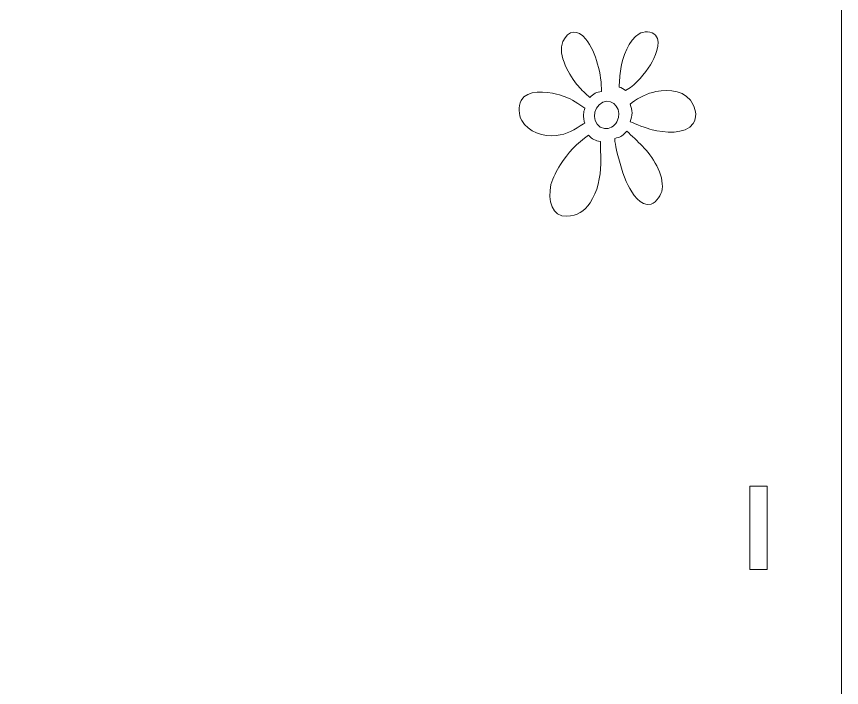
# Model space of a CAD drawing. Header units: centimetres. Extents: x -59 to 59, y -29 to 29.
# Drawn here: x 47.45 to 59.31, y -7 to 2.65 of the extents above; entities that cross this region are included whole.
import ezdxf

# ---------------------------------------------------------------- set-up
doc = ezdxf.new("R2010")
doc.units = ezdxf.units.CM
doc.header["$MEASUREMENT"] = 0
doc.layers.add('Camada 1', color=7, linetype='Continuous')

msp = doc.modelspace()

# ---------------------------------------------------------------- linework, layer by layer
at = {"layer": 'Camada 1', "color": 250, "lineweight": 9}
for points, knots in [([(38.50416, 4.96058), (37.54805, 4.48883), (36.42977, 4.1924), (35.31148, 3.89594), (35.31148, 3.89594), (35.31148, 3.89594), (34.31149, 3.70604), (34.31149, 3.70604), (34.31149, 3.70604), (34.31149, 3.70604), (34.31149, -15.09566), (34.31149, -15.09566), (34.31149, -15.09566), (34.31149, -15.09566), (59.3115, -15.09566), (59.3115, -15.09566), (59.3115, -15.09566), (59.3115, -15.09566), (59.3115, 3.70604), (59.3115, 3.70604), (59.3115, 3.70604), (59.3115, 3.70604), (58.31151, 3.89594), (58.31151, 3.89594), (58.31151, 3.89594), (57.19322, 4.1924), (56.07494, 4.48883), (55.11883, 4.96058), (55.11883, 4.96058), (54.16272, 5.43234), (53.36879, 6.0794), (52.65798, 6.51451), (52.65798, 6.51451), (51.94716, 6.94962), (51.31944, 7.17278), (50.6572, 7.21553), (50.6572, 7.21553), (49.99499, 7.25827), (49.29826, 7.12062), (48.65155, 6.87062), (48.65155, 6.87062), (48.00485, 6.62062), (47.40817, 6.25827), (46.8115, 5.89594), (46.8115, 5.89594), (46.21483, 6.25827), (45.61814, 6.62062), (44.97144, 6.87062), (44.97144, 6.87062), (44.32473, 7.12062), (43.628, 7.25827), (42.96579, 7.21553), (42.96579, 7.21553), (42.30354, 7.17278), (41.67583, 6.94962), (40.96501, 6.51451), (40.96501, 6.51451), (40.2542, 6.0794), (39.46026, 5.43234), (38.50416, 4.96058)], [0, 0, 0, 0, 0.0625, 0.0625, 0.0625, 0.0625, 0.125, 0.125, 0.125, 0.125, 0.1875, 0.1875, 0.1875, 0.1875, 0.25, 0.25, 0.25, 0.25, 0.3125, 0.3125, 0.3125, 0.3125, 0.375, 0.375, 0.375, 0.375, 0.4375, 0.4375, 0.4375, 0.4375, 0.5, 0.5, 0.5, 0.5, 0.5625, 0.5625, 0.5625, 0.5625, 0.625, 0.625, 0.625, 0.625, 0.6875, 0.6875, 0.6875, 0.6875, 0.75, 0.75, 0.75, 0.75, 0.8125, 0.8125, 0.8125, 0.8125, 0.875, 0.875, 0.875, 0.875, 1, 1, 1, 1]), ([(57.99156, -5.30092), (57.99156, -5.30092), (58.24156, -5.30092), (58.24156, -5.30092), (58.24156, -5.30092), (58.24156, -5.30092), (58.24156, -4.10092), (58.24156, -4.10092), (58.24156, -4.10092), (58.24156, -4.10092), (57.99156, -4.10092), (57.99156, -4.10092), (57.99156, -4.10092), (57.99156, -4.10092), (57.99156, -5.30092), (57.99156, -5.30092), (57.99156, -5.30092), (57.99156, -5.30092), (57.99156, -5.30092), (57.99156, -5.30092)], [0, 0, 0, 0, 0.16666667, 0.16666667, 0.16666667, 0.16666667, 0.33333333, 0.33333333, 0.33333333, 0.33333333, 0.5, 0.5, 0.5, 0.5, 0.66666667, 0.66666667, 0.66666667, 0.66666667, 1, 1, 1, 1])]:
    msp.add_open_spline(points, degree=3, knots=knots, dxfattribs=at)
at = {"layer": 'Camada 1', "color": 1, "lineweight": 9}
for points, knots in [([(55.695, 1.48839), (55.74283, 1.53793), (55.79386, 1.56446), (55.86238, 1.57285), (55.86238, 1.57285), (55.86289, 1.80337), (55.78728, 2.141), (55.63824, 2.32311), (55.63824, 2.32311), (55.51835, 2.46961), (55.38558, 2.46222), (55.30707, 2.28873), (55.30707, 2.28873), (55.22279, 2.1025), (55.40754, 1.78782), (55.52446, 1.65222), (55.52446, 1.65222), (55.57474, 1.5939), (55.63644, 1.53792), (55.695, 1.48839)], [0, 0, 0, 0, 0.16666667, 0.16666667, 0.16666667, 0.16666667, 0.33333333, 0.33333333, 0.33333333, 0.33333333, 0.5, 0.5, 0.5, 0.5, 0.66666667, 0.66666667, 0.66666667, 0.66666667, 1, 1, 1, 1]), ([(56.1147, 1.63645), (56.11848, 1.72649), (56.12615, 1.80849), (56.1391, 1.89832), (56.1391, 1.89832), (56.16212, 2.05804), (56.25457, 2.31857), (56.40141, 2.40124), (56.40141, 2.40124), (56.46504, 2.43706), (56.58537, 2.44667), (56.63924, 2.38072), (56.63924, 2.38072), (56.72956, 2.27015), (56.62429, 2.05319), (56.56417, 1.95516), (56.56417, 1.95516), (56.48718, 1.82963), (56.35696, 1.67765), (56.23076, 1.59907), (56.23076, 1.59907), (56.23076, 1.59907), (56.20786, 1.58543), (56.20786, 1.58543), (56.20786, 1.58543), (56.17766, 1.61216), (56.15326, 1.62527), (56.1147, 1.63645)], [0, 0, 0, 0, 0.125, 0.125, 0.125, 0.125, 0.25, 0.25, 0.25, 0.25, 0.375, 0.375, 0.375, 0.375, 0.5, 0.5, 0.5, 0.5, 0.625, 0.625, 0.625, 0.625, 0.75, 0.75, 0.75, 0.75, 1, 1, 1, 1]), ([(55.62287, 1.11822), (55.60651, 1.14045), (55.60129, 1.21316), (55.60353, 1.2444), (55.60353, 1.2444), (55.60571, 1.27498), (55.61231, 1.30264), (55.62267, 1.33134), (55.62267, 1.33134), (55.62267, 1.33134), (55.52203, 1.40038), (55.52203, 1.40038), (55.52203, 1.40038), (55.41753, 1.46939), (55.33545, 1.505), (55.21389, 1.53525), (55.21389, 1.53525), (55.07544, 1.5697), (54.7856, 1.60613), (54.70838, 1.44186), (54.70838, 1.44186), (54.66592, 1.35152), (54.66667, 1.2425), (54.71567, 1.15516), (54.71567, 1.15516), (54.80866, 0.98942), (55.02801, 0.91785), (55.21177, 0.93879), (55.21177, 0.93879), (55.36256, 0.95598), (55.47818, 1.02546), (55.60387, 1.10668), (55.60387, 1.10668), (55.60387, 1.10668), (55.62287, 1.11822), (55.62287, 1.11822)], [0, 0, 0, 0, 0.1, 0.1, 0.1, 0.1, 0.2, 0.2, 0.2, 0.2, 0.3, 0.3, 0.3, 0.3, 0.4, 0.4, 0.4, 0.4, 0.5, 0.5, 0.5, 0.5, 0.6, 0.6, 0.6, 0.6, 0.7, 0.7, 0.7, 0.7, 0.8, 0.8, 0.8, 0.8, 1, 1, 1, 1]), ([(56.27353, 1.13782), (56.35022, 1.10674), (56.50636, 1.04121), (56.58963, 1.02112), (56.58963, 1.02112), (56.75476, 0.98127), (57.07009, 0.94532), (57.18142, 1.11293), (57.18142, 1.11293), (57.23471, 1.19316), (57.21879, 1.29797), (57.18079, 1.3812), (57.18079, 1.3812), (57.08902, 1.5822), (56.83871, 1.61516), (56.64214, 1.57144), (56.64214, 1.57144), (56.527, 1.54584), (56.39417, 1.48516), (56.30049, 1.41319), (56.30049, 1.41319), (56.30049, 1.41319), (56.27191, 1.39032), (56.27191, 1.39032), (56.27191, 1.39032), (56.30984, 1.30417), (56.30929, 1.22445), (56.27353, 1.13782)], [0, 0, 0, 0, 0.125, 0.125, 0.125, 0.125, 0.25, 0.25, 0.25, 0.25, 0.375, 0.375, 0.375, 0.375, 0.5, 0.5, 0.5, 0.5, 0.625, 0.625, 0.625, 0.625, 0.75, 0.75, 0.75, 0.75, 1, 1, 1, 1]), ([(55.9035, 1.03944), (55.71941, 1.07094), (55.71589, 1.34684), (55.88171, 1.41852), (55.88171, 1.41852), (56.03823, 1.48617), (56.17244, 1.29693), (56.08166, 1.13632), (56.08166, 1.13632), (56.04525, 1.07188), (55.97955, 1.03083), (55.9035, 1.03944)], [0, 0, 0, 0, 0.25, 0.25, 0.25, 0.25, 0.5, 0.5, 0.5, 0.5, 1, 1, 1, 1]), ([(56.22517, 1.00402), (56.29687, 0.93576), (56.38084, 0.85767), (56.4496, 0.78775), (56.4496, 0.78775), (56.59001, 0.64499), (56.76416, 0.3738), (56.73348, 0.16675), (56.73348, 0.16675), (56.72211, 0.09002), (56.65642, -0.01956), (56.57322, -0.04558), (56.57322, -0.04558), (56.42472, -0.09201), (56.29738, 0.11617), (56.24537, 0.21943), (56.24537, 0.21943), (56.16906, 0.37092), (56.1176, 0.56657), (56.07843, 0.7308), (56.07843, 0.7308), (56.06281, 0.79631), (56.0566, 0.83159), (56.05154, 0.89864), (56.05154, 0.89864), (56.1321, 0.91384), (56.15004, 0.92173), (56.20902, 0.98578), (56.20902, 0.98578), (56.20902, 0.98578), (56.22517, 1.00402), (56.22517, 1.00402)], [0, 0, 0, 0, 0.11111111, 0.11111111, 0.11111111, 0.11111111, 0.22222222, 0.22222222, 0.22222222, 0.22222222, 0.33333333, 0.33333333, 0.33333333, 0.33333333, 0.44444444, 0.44444444, 0.44444444, 0.44444444, 0.55555556, 0.55555556, 0.55555556, 0.55555556, 0.66666667, 0.66666667, 0.66666667, 0.66666667, 0.77777778, 0.77777778, 0.77777778, 0.77777778, 1, 1, 1, 1]), ([(55.13362, 0.23574), (55.08743, -0.00004), (55.15057, -0.23163), (55.36171, -0.22015), (55.36171, -0.22015), (55.51717, -0.21169), (55.61176, -0.15653), (55.69798, -0.02672), (55.69798, -0.02672), (55.80216, 0.13013), (55.85131, 0.3455), (55.85211, 0.53187), (55.85211, 0.53187), (55.85247, 0.61585), (55.84876, 0.71837), (55.84651, 0.80398), (55.84651, 0.80398), (55.84651, 0.80398), (55.84515, 0.85162), (55.84515, 0.85162), (55.84515, 0.85162), (55.7742, 0.86354), (55.72521, 0.89029), (55.67711, 0.94262), (55.67711, 0.94262), (55.5113, 0.83836), (55.37723, 0.68516), (55.27215, 0.52123), (55.27215, 0.52123), (55.21193, 0.42729), (55.16898, 0.34126), (55.13362, 0.23574)], [0, 0, 0, 0, 0.11111111, 0.11111111, 0.11111111, 0.11111111, 0.22222222, 0.22222222, 0.22222222, 0.22222222, 0.33333333, 0.33333333, 0.33333333, 0.33333333, 0.44444444, 0.44444444, 0.44444444, 0.44444444, 0.55555556, 0.55555556, 0.55555556, 0.55555556, 0.66666667, 0.66666667, 0.66666667, 0.66666667, 0.77777778, 0.77777778, 0.77777778, 0.77777778, 1, 1, 1, 1])]:
    msp.add_open_spline(points, degree=3, knots=knots, dxfattribs=at)

doc.saveas('drawing.dxf')
